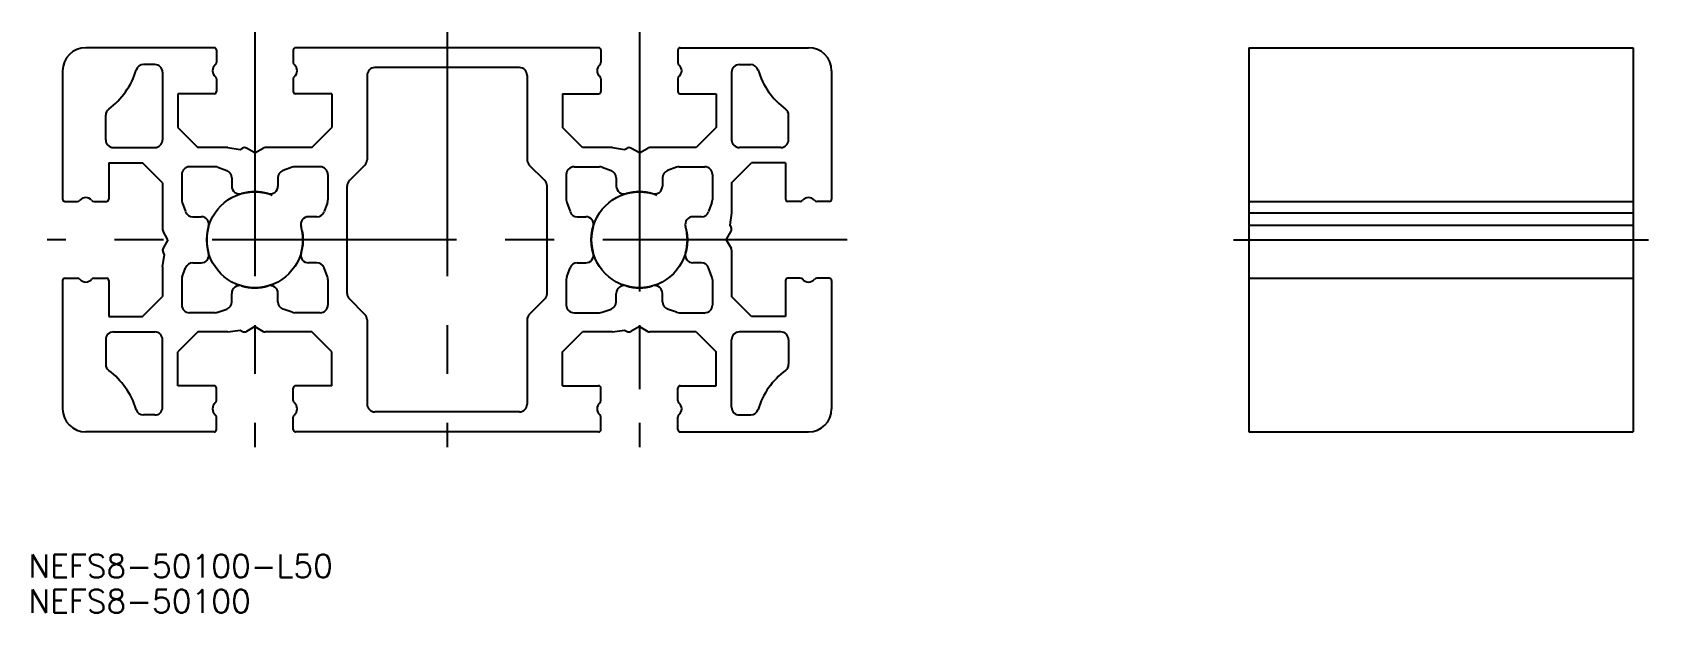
# Model space of a CAD drawing. Extents: x -29 to 181, y -49 to 27.
import ezdxf

# ---------------------------------------------------------------- set-up
doc = ezdxf.new("R2010")
doc.units = 0
doc.linetypes.add('CENTER', pattern=[50.8, 31.75, -6.35, 6.35, -6.35])
doc.linetypes.add('PHANTOM', pattern=[63.5, 31.75, -6.35, 6.35, -6.35, 6.35, -6.35])
doc.layers.get('0').update_dxf_attribs({"linetype": 'CONTINUOUS'})
doc.layers.add('CENTER', color=1, linetype='CENTER')
doc.styles.get("Standard").update_dxf_attribs({"font": 'txt.shx', "height": 3, "bigfont": 'bigfont.shx'})

# ---------------------------------------------------------------- blocks, each defined once
blk = doc.blocks.new('*U2')
at = {"color": 7, "linetype": 'CONTINUOUS'}
blk.add_text('NEFS8-50100-L50', height=3, dxfattribs=at).set_placement((-29.45, -43.96))
blk = doc.blocks.new('*U3')
at = {"color": 7, "linetype": 'CONTINUOUS'}
blk.add_text('NEFS8-50100', height=3, dxfattribs=at).set_placement((-29.45, -48.53))

msp = doc.modelspace()

# ---------------------------------------------------------------- linework, layer by layer
at = {"color": 7, "linetype": 'CONTINUOUS'}
for p, q in [((-5.3, 25), (-22, 25)), ((-5, 24.7), (-5, 23.07)), ((5, 24.7), (5, 23.07)), ((44.7, 25), (5.3, 25)), ((45, 24.7), (45, 23.07)), ((55, 24.7), (55, 23.07)), ((55.3, 25), (72, 25)), ((129.24, 25), (179.24, 25)), ((129.24, 25), (129.24, -25)), ((179.24, 25), (179.24, -25)), ((-25, 22), (-25, 5.3)), ((-13, 22.8), (-14.48, 22.8)), ((-12, 21.8), (-12, 13)), ((14.6, 21.4), (14.6, 10.42)), ((34.4, 22.4), (15.6, 22.4)), ((35.4, 21.4), (35.4, 10.42)), ((62, 21.8), (62, 13)), ((63, 22.8), (64.48, 22.8)), ((75, 22), (75, 5.3)), ((-5.3, 19), (-10, 19)), ((-10, 19), (-10, 14.6)), ((-5, 20.93), (-5, 19.3)), ((5, 20.93), (5, 19.3)), ((10, 19), (5.3, 19)), ((10, 19), (10, 14.6)), ((40, 19), (40, 14.6)), ((40, 19), (44.7, 19)), ((45, 20.93), (45, 19.3)), ((55, 20.93), (55, 19.3)), ((55.3, 19), (60, 19)), ((60, 19), (60, 14.6)), ((-19.4, 13), (-19.4, 16.2)), ((69.4, 13), (69.4, 16.2)), ((-10, 14.6), (-7.4, 12)), ((7.4, 12), (10, 14.6)), ((42.6, 12), (40, 14.6)), ((60, 14.6), (57.4, 12)), ((-18.4, 12), (-13, 12)), ((-3.5, 12), (-7.4, 12)), ((-3.5, 12), (-1.92, 11.75)), ((-1.92, 11.75), (-1.6, 11.93)), ((0, 11.3), (-1.1, 11.93)), ((0, 11.3), (1.1, 11.93)), ((7.4, 12), (1.35, 12)), ((46.5, 12), (42.6, 12)), ((46.5, 12), (48.08, 11.75)), ((48.08, 11.75), (48.4, 11.93)), ((50, 11.3), (48.9, 11.93)), ((50, 11.3), (51.1, 11.93)), ((57.4, 12), (51.35, 12)), ((68.4, 12), (63, 12)), ((-19, 10), (-14.6, 10)), ((-19, 10), (-19, 5.3)), ((-12, 7.4), (-14.6, 10)), ((-9.5, 8.5), (-9.5, 5.18)), ((-5.18, 9.5), (-8.5, 9.5)), ((-4.83, 9.44), (-3.66, 9.01)), ((4.83, 9.44), (3.66, 9.01)), ((8.5, 9.5), (5.18, 9.5)), ((9.5, 8.5), (9.5, 5.18)), ((12.29, 7.7), (14.31, 9.71)), ((37.71, 7.7), (35.69, 9.71)), ((40.5, 8.5), (40.5, 5.18)), ((41.5, 9.5), (44.82, 9.5)), ((45.17, 9.44), (46.34, 9.01)), ((54.83, 9.44), (53.66, 9.01)), ((55.18, 9.5), (58.5, 9.5)), ((59.5, 8.5), (59.5, 5.18)), ((62, 7.4), (64.6, 10)), ((69, 10), (64.6, 10)), ((69, 10), (69, 5.3)), ((-12, 7.4), (-12, 1.35)), ((-3, 8.07), (-3, 6.97)), ((3, 8.07), (3, 6.97)), ((12, -6.99), (12, 6.99)), ((38, -6.99), (38, 6.99)), ((47, 8.07), (47, 6.97)), ((53, 8.07), (53, 6.97)), ((62, 7.4), (62, 3.5)), ((-24.7, 5), (-23.07, 5)), ((-20.93, 5), (-19.3, 5)), ((-9.44, 4.83), (-9.01, 3.66)), ((9.44, 4.83), (9.01, 3.66)), ((40.56, 4.83), (40.99, 3.66)), ((59.44, 4.83), (59.01, 3.66)), ((70.93, 5), (69.3, 5)), ((74.7, 5), (73.07, 5)), ((129.24, 5), (179.24, 5)), ((-8.07, 3), (-6.97, 3)), ((8.07, 3), (6.97, 3)), ((41.93, 3), (43.03, 3)), ((58.07, 3), (56.97, 3)), ((62, 3.5), (61.75, 1.92)), ((129.24, 3.5), (179.24, 3.5)), ((-11.3, 0), (-11.93, 1.1)), ((-11.3, 0), (-11.93, -1.1)), ((61.3, 0), (61.93, 1.1)), ((61.75, 1.92), (61.93, 1.6)), ((129.24, 1.92), (179.24, 1.92)), ((-12, -3.5), (-11.75, -1.92)), ((-11.75, -1.92), (-11.93, -1.6)), ((61.3, 0), (61.93, -1.1)), ((62, -1.35), (62, -7.4)), ((129.24, 0), (179.24, 0)), ((-12, -3.5), (-12, -7.4)), ((-9.44, -4.83), (-9.01, -3.66)), ((-8.07, -3), (-6.97, -3)), ((8.07, -3), (6.97, -3)), ((9.44, -4.83), (9.01, -3.66)), ((40.56, -4.83), (40.99, -3.66)), ((41.93, -3), (43.03, -3)), ((58.07, -3), (56.97, -3)), ((59.44, -4.83), (59.01, -3.66)), ((-25, -5.3), (-25, -22)), ((-24.7, -5), (-23.07, -5)), ((-20.93, -5), (-19.3, -5)), ((-19, -5.3), (-19, -10)), ((-9.5, -5.18), (-9.5, -8.5)), ((9.5, -5.18), (9.5, -8.5)), ((40.5, -5.18), (40.5, -8.5)), ((59.5, -5.18), (59.5, -8.5)), ((69, -5.3), (69, -10)), ((70.93, -5), (69.3, -5)), ((74.7, -5), (73.07, -5)), ((75, -5.3), (75, -22)), ((129.24, -5), (179.24, -5)), ((-14.6, -10), (-12, -7.4)), ((-3, -8.07), (-3, -6.97)), ((3, -8.07), (3, -6.97)), ((14.31, -9.71), (12.29, -7.7)), ((35.69, -9.71), (37.71, -7.7)), ((47, -8.07), (47, -6.97)), ((53, -8.07), (53, -6.97)), ((64.6, -10), (62, -7.4)), ((-19, -10), (-14.6, -10)), ((-5.18, -9.5), (-8.5, -9.5)), ((-4.83, -9.44), (-3.66, -9.01)), ((4.83, -9.44), (3.66, -9.01)), ((8.5, -9.5), (5.18, -9.5)), ((14.6, -10.42), (14.6, -21.4)), ((35.4, -10.42), (35.4, -21.4)), ((41.5, -9.5), (44.82, -9.5)), ((45.17, -9.44), (46.34, -9.01)), ((54.83, -9.44), (53.66, -9.01)), ((55.18, -9.5), (58.5, -9.5)), ((69, -10), (64.6, -10)), ((-18.4, -12), (-13, -12)), ((-7.4, -12), (-10, -14.6)), ((-3.5, -12), (-7.4, -12)), ((-3.5, -12), (-1.92, -11.75)), ((-1.92, -11.75), (-1.6, -11.93)), ((0, -11.3), (-1.1, -11.93)), ((0, -11.3), (1.1, -11.93)), ((7.4, -12), (1.35, -12)), ((10, -14.6), (7.4, -12)), ((40, -14.6), (42.6, -12)), ((46.5, -12), (42.6, -12)), ((46.5, -12), (48.08, -11.75)), ((48.08, -11.75), (48.4, -11.93)), ((50, -11.3), (48.9, -11.93)), ((50, -11.3), (51.1, -11.93)), ((57.4, -12), (51.35, -12)), ((57.4, -12), (60, -14.6)), ((68.4, -12), (63, -12)), ((-19.4, -13), (-19.4, -16.2)), ((-12, -21.8), (-12, -13)), ((-10, -19), (-10, -14.6)), ((10, -19), (10, -14.6)), ((40, -19), (40, -14.6)), ((60, -19), (60, -14.6)), ((62, -21.8), (62, -13)), ((69.4, -13), (69.4, -16.2)), ((-5.3, -19), (-10, -19)), ((-5, -20.93), (-5, -19.3)), ((5, -20.93), (5, -19.3)), ((10, -19), (5.3, -19)), ((40, -19), (44.7, -19)), ((45, -20.93), (45, -19.3)), ((55, -20.93), (55, -19.3)), ((55.3, -19), (60, -19)), ((-13, -22.8), (-14.48, -22.8)), ((-5, -24.7), (-5, -23.07)), ((5, -24.7), (5, -23.07)), ((34.4, -22.4), (15.6, -22.4)), ((45, -24.7), (45, -23.07)), ((55, -24.7), (55, -23.07)), ((63, -22.8), (64.48, -22.8)), ((-5.3, -25), (-22, -25)), ((44.7, -25), (5.3, -25)), ((55.3, -25), (72, -25)), ((129.24, -25), (179.24, -25))]:
    msp.add_line(p, q, dxfattribs=at)
at = {"color": 3, "linetype": 'PHANTOM'}
for centre in [(0, 0), (50, 0)]:
    msp.add_circle(centre, 6.25, dxfattribs=at)
at = {"color": 7, "linetype": 'CONTINUOUS'}
for centre, radius, start, end in [((-22, 22), 3, 90, 180), ((-5.3, 24.7), 0.3, 0, 90), ((5.3, 24.7), 0.3, 90, 180), ((44.7, 24.7), 0.3, 0, 90), ((55.3, 24.7), 0.3, 90, 180), ((72, 22), 3, 0, 90), ((-25, 25), 10, 306.8699, 343.0876), ((-14.48, 21.8), 1, 90, 163.0876), ((-13, 21.8), 1, 360, 90), ((-4.5, 22), 1, 130.0052, 229.9948), ((-5.4, 23.07), 0.4, 310.0052, 0), ((-5.4, 20.93), 0.4, 0, 49.9948), ((5.4, 23.07), 0.4, 180, 229.9948), ((5.4, 20.93), 0.4, 130.0052, 180), ((4.5, 22), 1, 310.0052, 49.9948), ((15.6, 21.4), 1, 90, 180), ((34.4, 21.4), 1, 0, 90), ((45.5, 22), 1, 130.0052, 229.9948), ((44.6, 23.07), 0.4, 310.0052, 0), ((44.6, 20.93), 0.4, 0, 49.9948), ((55.4, 23.07), 0.4, 180, 229.9948), ((55.4, 20.93), 0.4, 130.0052, 180), ((54.5, 22), 1, 310.0052, 49.9948), ((63, 21.8), 1, 90, 180), ((64.48, 21.8), 1, 16.9124, 90), ((75, 25), 10, 196.9124, 233.1301), ((-5.3, 19.3), 0.3, 270, 0), ((5.3, 19.3), 0.3, 180, 270), ((44.7, 19.3), 0.3, 270, 0), ((55.3, 19.3), 0.3, 180, 270), ((-18.4, 16.2), 1, 126.8699, 180), ((68.4, 16.2), 1, 0, 53.1301), ((-18.4, 13), 1, 180, 270), ((-13, 13), 1, 270, 360), ((63, 13), 1, 180, 270), ((68.4, 13), 1, 270, 0), ((-1.35, 11.5), 0.5, 60, 120), ((1.35, 11.5), 0.5, 90, 120), ((48.65, 11.5), 0.5, 60, 120), ((51.35, 11.5), 0.5, 90, 120), ((-8.5, 8.5), 1, 90, 180), ((-5.18, 8.5), 1, 70, 90), ((-4, 8.07), 1, 0, 70), ((4, 8.07), 1, 110, 180), ((5.18, 8.5), 1, 90, 110), ((8.5, 8.5), 1, 0, 90), ((13.6, 10.42), 1, 315, 0), ((36.4, 10.42), 1, 180, 225), ((41.5, 8.5), 1, 90, 180), ((44.82, 8.5), 1, 70, 90), ((46, 8.07), 1, 360, 70), ((54, 8.07), 1, 110, 180), ((55.18, 8.5), 1, 90, 110), ((58.5, 8.5), 1, 0, 90), ((-2, 6.97), 1, 180, 286.0134), ((2, 6.97), 1, 253.9866, 0), ((13, 6.99), 1, 135, 180), ((37, 6.99), 1, 0, 45), ((48, 6.97), 1, 180, 286.0134), ((52, 6.97), 1, 253.9866, 360), ((-24.7, 5.3), 0.3, 180, 270), ((-23.07, 5.4), 0.4, 270, 319.9948), ((-22, 4.5), 1, 40.0052, 139.9948), ((-20.93, 5.4), 0.4, 220.0052, 270), ((-19.3, 5.3), 0.3, 270, 360), ((-8.5, 5.18), 1, 180, 200), ((0, 0), 6.25, 73.9866, 106.0134), ((8.5, 5.18), 1, 340, 0), ((41.5, 5.18), 1, 180, 200), ((50, 0), 6.25, 73.9866, 106.0134), ((58.5, 5.18), 1, 340, 0), ((69.3, 5.3), 0.3, 180, 270), ((70.93, 5.4), 0.4, 270, 319.9948), ((72, 4.5), 1, 40.0052, 139.9948), ((73.07, 5.4), 0.4, 220.0052, 270), ((74.7, 5.3), 0.3, 270, 0), ((-8.07, 4), 1, 200, 270), ((-6.97, 2), 1, 343.9866, 90), ((6.97, 2), 1, 90, 196.0134), ((8.07, 4), 1, 270, 340), ((41.93, 4), 1, 200, 270), ((43.03, 2), 1, 343.9866, 90), ((56.97, 2), 1, 90, 196.0134), ((58.07, 4), 1, 270, 340), ((-11.5, 1.35), 0.5, 180, 210), ((0, 0), 6.25, 163.9866, 196.0134), ((0, 0), 6.25, 343.9866, 16.0134), ((50, 0), 6.25, 163.9866, 196.0134), ((50, 0), 6.25, 343.9866, 16.0134), ((61.5, 1.35), 0.5, 330, 30), ((-11.5, -1.35), 0.5, 150, 210), ((-6.97, -2), 1, 270, 16.0134), ((6.97, -2), 1, 163.9866, 270), ((43.03, -2), 1, 270, 16.0134), ((56.97, -2), 1, 163.9866, 270), ((61.5, -1.35), 0.5, 0, 30), ((-8.07, -4), 1, 90, 160), ((8.07, -4), 1, 20, 90), ((41.93, -4), 1, 90, 160), ((58.07, -4), 1, 20, 90), ((-24.7, -5.3), 0.3, 90, 180), ((-23.07, -5.4), 0.4, 40.0052, 90), ((-22, -4.5), 1, 220.0052, 319.9948), ((-20.93, -5.4), 0.4, 90, 139.9948), ((-19.3, -5.3), 0.3, 0, 90), ((-8.5, -5.18), 1, 160, 180), ((-2, -6.97), 1, 73.9866, 180), ((0, 0), 6.25, 253.9866, 286.0134), ((2, -6.97), 1, 360, 106.0134), ((8.5, -5.18), 1, 0, 20), ((41.5, -5.18), 1, 160, 180), ((48, -6.97), 1, 73.9866, 180), ((50, 0), 6.25, 253.9866, 286.0134), ((52, -6.97), 1, 0, 106.0134), ((58.5, -5.18), 1, 0, 20), ((69.3, -5.3), 0.3, 90, 180), ((70.93, -5.4), 0.4, 40.0052, 90), ((72, -4.5), 1, 220.0052, 319.9948), ((73.07, -5.4), 0.4, 90, 139.9948), ((74.7, -5.3), 0.3, 0, 90), ((-4, -8.07), 1, 290, 0), ((4, -8.07), 1, 180, 250), ((13, -6.99), 1, 180, 225), ((37, -6.99), 1, 315, 0), ((46, -8.07), 1, 290, 0), ((54, -8.07), 1, 180, 250), ((-8.5, -8.5), 1, 180, 270), ((-5.18, -8.5), 1, 270, 290), ((5.18, -8.5), 1, 250, 270), ((8.5, -8.5), 1, 270, 0), ((13.6, -10.42), 1, 0, 45), ((36.4, -10.42), 1, 135, 180), ((41.5, -8.5), 1, 180, 270), ((44.82, -8.5), 1, 270, 290), ((55.18, -8.5), 1, 250, 270), ((58.5, -8.5), 1, 270, 0), ((-18.4, -13), 1, 90, 180), ((-13, -13), 1, 0, 90), ((-1.35, -11.5), 0.5, 240, 300), ((1.35, -11.5), 0.5, 240, 270), ((48.65, -11.5), 0.5, 240, 300), ((51.35, -11.5), 0.5, 240, 270), ((63, -13), 1, 90, 180), ((68.4, -13), 1, 0, 90), ((-18.4, -16.2), 1, 180, 233.1301), ((68.4, -16.2), 1, 306.8699, 0), ((-25, -25), 10, 16.9124, 53.1301), ((75, -25), 10, 126.8699, 163.0876), ((-5.3, -19.3), 0.3, 0, 90), ((-5.4, -20.93), 0.4, 310.0052, 0), ((5.3, -19.3), 0.3, 90, 180), ((5.4, -20.93), 0.4, 180, 229.9948), ((44.7, -19.3), 0.3, 0, 90), ((44.6, -20.93), 0.4, 310.0052, 0), ((55.3, -19.3), 0.3, 90, 180), ((55.4, -20.93), 0.4, 180, 229.9948), ((-22, -22), 3, 180, 270), ((-14.48, -21.8), 1, 196.9124, 270), ((-13, -21.8), 1, 270, 0), ((-4.5, -22), 1, 130.0052, 229.9948), ((-5.4, -23.07), 0.4, 0, 49.9948), ((5.4, -23.07), 0.4, 130.0052, 180), ((4.5, -22), 1, 310.0052, 49.9948), ((15.6, -21.4), 1, 180, 270), ((34.4, -21.4), 1, 270, 0), ((45.5, -22), 1, 130.0052, 229.9948), ((44.6, -23.07), 0.4, 0, 49.9948), ((55.4, -23.07), 0.4, 130.0052, 180), ((54.5, -22), 1, 310.0052, 49.9948), ((63, -21.8), 1, 180, 270), ((64.48, -21.8), 1, 270, 343.0876), ((72, -22), 3, 270, 0), ((-5.3, -24.7), 0.3, 270, 0), ((5.3, -24.7), 0.3, 180, 270), ((44.7, -24.7), 0.3, 270, 0), ((55.3, -24.7), 0.3, 180, 270)]:
    msp.add_arc(centre, radius, start, end, dxfattribs=at)
at = {"layer": 'CENTER', "color": 1, "linetype": 'CENTER'}
for p, q in [((0, 27), (0, -27)), ((25, 27), (25, -27)), ((50, 27), (50, -27)), ((50, 25), (50, -25)), ((77, 0), (-27, 0)), ((127.24, 0), (181.24, 0))]:
    msp.add_line(p, q, dxfattribs=at)

# ---------------------------------------------------------------- block references
at = {"color": 7, "linetype": 'CONTINUOUS'}
for name in ['*U2', '*U3']:
    msp.add_blockref(name, (0, 0), dxfattribs=at)

doc.saveas('drawing.dxf')
